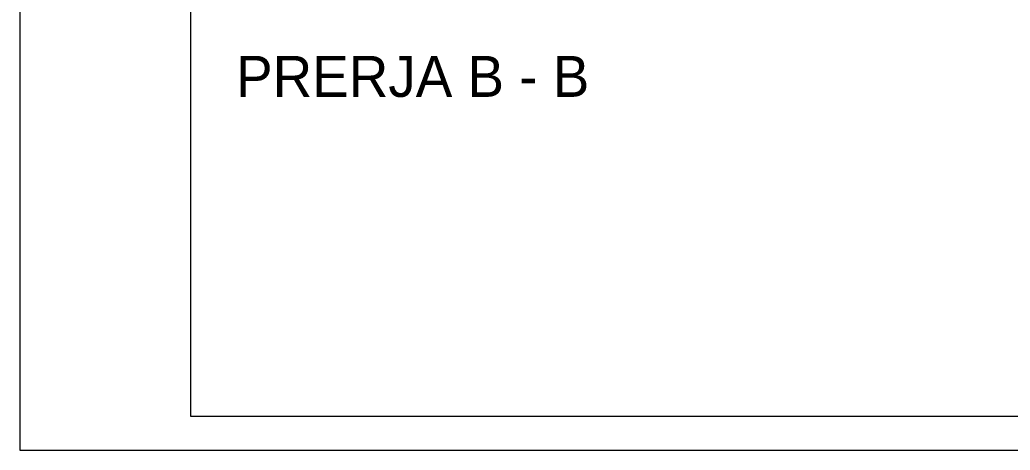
# Model space of a CAD drawing. Header units: millimetres. Extents: x 82061 to 107261, y -5216 to 12604.
# Drawn here: x 82061 to 90762, y -5216 to -1435 of the extents above; entities that cross this region are included whole.
import ezdxf

# ---------------------------------------------------------------- set-up
doc = ezdxf.new("R2010")
doc.units = ezdxf.units.MM
doc.header["$MEASUREMENT"] = 0
doc.layers.add('02. Tabela Projekti zbatues_Pen_No__61', color=7, linetype='Continuous', lineweight=5, true_color=0x6a6a6a)
doc.layers.add('0_Pen_No__1', color=7, linetype='Continuous', lineweight=5)
doc.styles.add('GENERATED_STYLE_2', font='')
doc.styles.get('GENERATED_STYLE_2').set_extended_font_data('Century Gothic')

msp = doc.modelspace()

# ---------------------------------------------------------------- linework, layer by layer
at = {"layer": '0_Pen_No__1', "color": 7, "linetype": 'Continuous', "lineweight": 5}
for points in [[(107261.4, 12603.7), (82061.4, 12603.7), (82061.4, -5216.3), (107261.4, -5216.3)], [(83561.4, -4916.3), (106961.4, -4916.3), (106961.4, 12303.7), (83561.4, 12303.7)]]:
    msp.add_lwpolyline(points, close=True, dxfattribs=at)

# ---------------------------------------------------------------- texts
at = {"layer": '02. Tabela Projekti zbatues_Pen_No__61', "color": 251, "linetype": 'Continuous', "lineweight": 5, "true_color": 0x6a6a6a, "insert": (83961.4, -2117.4), "char_height": 360, "attachment_point": 7, "style": 'GENERATED_STYLE_2'}
msp.add_mtext('\\A1;{\\pql;\\fCentury Gothic|b0|i0|c0|p34;PRERJA \\fCentury Gothic|b0|i0|c0|p34;\\c135080;B\\fCentury Gothic|b0|i0|c0|p34; - \\fCentury Gothic|b0|i0|c0|p34;B}', dxfattribs=at)

doc.saveas('drawing.dxf')
